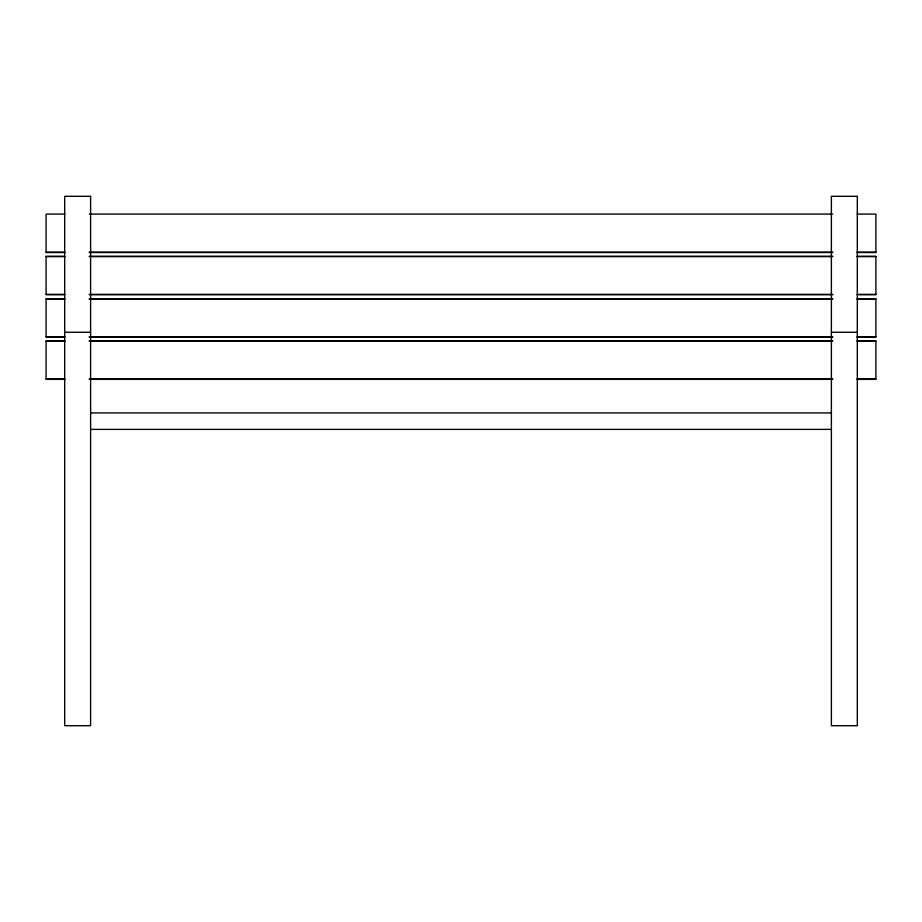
<?xml version="1.0" encoding="UTF-8"?>
<svg xmlns="http://www.w3.org/2000/svg" width="922" height="922" viewBox="0 0 922 922"><rect width="100%" height="100%" fill="white"/><g stroke="black" fill="none" stroke-linecap="round" stroke-linejoin="round"><path stroke-width="1.38" d="M64.828 214.088L46.1 214.088L46.1 252.524L64.828 252.524M89.319 214.088L832.681 214.088M857.172 214.088L875.9 214.088L875.9 252.524L857.172 252.524M46.1 252.167L64.828 252.167M89.319 252.167L832.681 252.167M857.172 252.167L875.9 252.167M89.319 252.524L832.681 252.524M64.828 256.281L46.1 256.281L46.1 294.706L64.828 294.706M89.319 256.281L832.681 256.281M857.172 256.281L875.9 256.281L875.9 294.706L857.172 294.706M46.1 256.627L64.828 256.627M89.319 256.627L832.681 256.627M857.172 256.627L875.9 256.627M46.1 294.36L64.828 294.36M89.319 294.36L832.681 294.36M857.172 294.36L875.9 294.36M89.319 294.706L832.681 294.706M64.828 298.751L46.1 298.751L46.1 337.175L64.828 337.175M89.319 298.751L832.681 298.751M857.172 298.751L875.9 298.751L875.9 337.175L857.172 337.175M46.1 299.097L64.828 299.097M89.319 299.097L832.681 299.097M857.172 299.097L875.9 299.097M64.69 332.254L90.61 332.254M831.39 332.254L857.31 332.254M46.1 336.83L64.828 336.83M89.319 336.83L832.681 336.83M857.172 336.83L875.9 336.83M89.319 337.175L832.681 337.175M64.828 340.933L46.1 340.933L46.1 379.357L64.828 379.357M89.319 340.933L832.681 340.933M857.172 340.933L875.9 340.933L875.9 379.357L857.172 379.357M46.1 341.278L64.828 341.278M89.319 341.278L832.681 341.278M857.172 341.278L875.9 341.278M46.1 379.011L64.828 379.011M89.319 379.011L832.681 379.011M857.172 379.011L875.9 379.011M89.319 379.357L832.681 379.357M90.61 412.929L831.39 412.929M90.61 429.387L831.39 429.387M90.61 196.305L64.69 196.305L64.69 725.695L90.61 725.695L90.61 196.305M857.31 196.305L831.39 196.305L831.39 725.695L857.31 725.695L857.31 196.305"/></g></svg>
